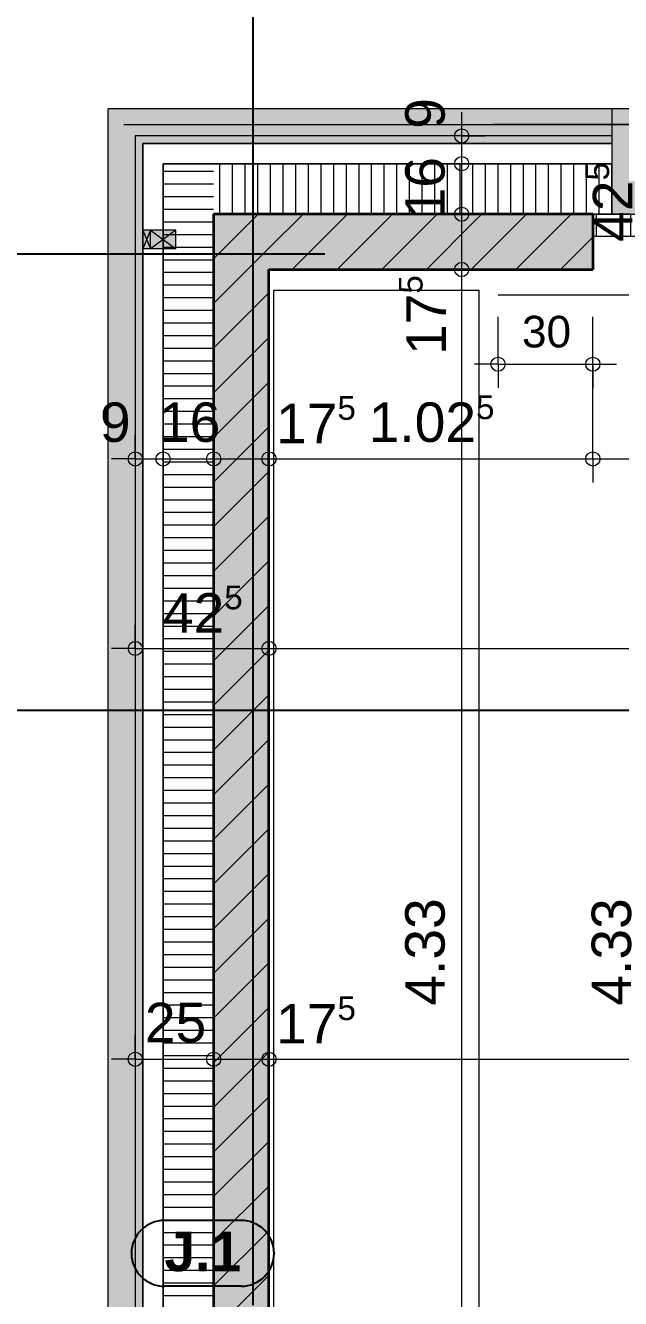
# Model space of a CAD drawing. Header units: metres. Extents: x 0.003 to 0.843, y 0.003 to 0.597.
# Drawn here: x 0.3104 to 0.3481, y 0.4143 to 0.495 of the extents above; entities that cross this region are included whole.
import ezdxf

# ---------------------------------------------------------------- set-up
doc = ezdxf.new("R2010")
doc.units = ezdxf.units.M
for name, pattern in [('AUSGEZOGEN', [0]), ('LINIE_17', [0.0005, 0, -0.0005]), ('LINIE_23', [0.0079, 0.004, -0.0013, 0, -0.0013, 0, -0.0013]), ('PUNKT', [6.35, 0, -6.35]), ('RAND', [44.45, 12.7, -6.35, 12.7, -6.35, 0, -6.35]), ('STRICHPUNKT', [25.4, 12.7, -6.35, 0, -6.35]), ('VERDECKT', [9.525, 6.35, -3.175])]:
    doc.linetypes.add(name, pattern=pattern)
for name, color, linetype, lineweight in [('Allgemein', 7, 'AUSGEZOGEN', 18), ('Bauachsen grob', 7, 'RAND', 13), ('Daemmung', 7, 'AUSGEZOGEN', 18), ('Fenster', 7, 'AUSGEZOGEN', 18), ('Fuellflaeche tragende Wände MW', 7, 'AUSGEZOGEN', 13), ('Holz Fassadenverkleidung', 7, 'AUSGEZOGEN', 18), ('Holz Unterkonstruktion', 7, 'AUSGEZOGEN', 25), ('Konstruktion oben', 7, 'VERDECKT', 13), ('Schnittbegrenzung', 7, 'AUSGEZOGEN', 13), ('Spengler', 7, 'AUSGEZOGEN', 18), ('Text Werkplan Ausfuehrung', 7, 'AUSGEZOGEN', 25), ('Unterkonstruktion', 7, 'AUSGEZOGEN', 18), ('Vorhangbrett', 7, 'AUSGEZOGEN', 13), ('Wand Mauerwerk tragend', 7, 'AUSGEZOGEN', 35), ('Werkplan- Ausfuehrungsmasse', 7, 'AUSGEZOGEN', 13)]:
    doc.layers.add(name, color=color, linetype=linetype, lineweight=lineweight)
doc.layers.add('Moebel', color=7, linetype='AUSGEZOGEN', lineweight=13, true_color=0xababab)
doc.styles.add('ARIAL', font='ARIAL.TTF')

msp = doc.modelspace()

# ---------------------------------------------------------------- hatches: boundary and pattern name
at = {"layer": 'Allgemein', "linetype": 'AUSGEZOGEN', "lineweight": 13}
msp.add_hatch(color=32, dxfattribs=at).paths.add_polyline_path([(0.34756, 0.486197), (0.34756, 0.482997), (0.34836, 0.482997), (0.34836, 0.486197), (0.34836, 0.486997), (0.34836, 0.487477), (0.34836, 0.487957), (0.34836, 0.488677), (0.34756, 0.488677), (0.34756, 0.487957), (0.34756, 0.487477), (0.34756, 0.486997)])
h = msp.add_hatch(color=32, dxfattribs=at)
h.paths.add_polyline_path([(0.31788, 0.386497), (0.31788, 0.487957), (0.3174, 0.487957), (0.3174, 0.386497)])
h.paths.add_polyline_path([(0.31788, 0.263897), (0.31788, 0.285297), (0.3174, 0.285297), (0.3174, 0.263897)])
h.paths.add_polyline_path([(0.31788, 0.310897), (0.31788, 0.360897), (0.3174, 0.360897), (0.3174, 0.310897)])
h.paths.add_polyline_path([(0.31788, 0.198117), (0.31788, 0.238297), (0.3174, 0.238297), (0.3174, 0.198117)])
h = msp.add_hatch(color=32, dxfattribs=at)
h.paths.add_polyline_path([(0.37316, 0.487477), (0.43356, 0.487477), (0.43356, 0.487957), (0.37316, 0.487957)])
h.paths.add_polyline_path([(0.31788, 0.487477), (0.34756, 0.487477), (0.34756, 0.487957), (0.31788, 0.487957)])
h.paths.add_polyline_path([(0.45916, 0.487477), (0.48086, 0.487477), (0.48086, 0.487957), (0.45916, 0.487957)])
at = {"layer": 'Fuellflaeche tragende Wände MW', "linetype": 'AUSGEZOGEN', "lineweight": 13, "true_color": 0xffe0e0}
for points in [[(0.32236, 0.482997), (0.32236, 0.479497), (0.34636, 0.479497), (0.34636, 0.482997)], [(0.32236, 0.479497), (0.32236, 0.387697), (0.32586, 0.387697), (0.32586, 0.479497)]]:
    msp.add_hatch(color=254, dxfattribs=at).paths.add_polyline_path(points)
at = {"layer": 'Holz Unterkonstruktion', "linetype": 'AUSGEZOGEN', "lineweight": 13}
for points in [[(0.31836, 0.481997), (0.31836, 0.480797), (0.31788, 0.480797), (0.31788, 0.481997)], [(0.31996, 0.481997), (0.31996, 0.480797), (0.31836, 0.480797), (0.31836, 0.481997)]]:
    msp.add_hatch(color=32, dxfattribs=at).paths.add_polyline_path(points, flags=16)
at = {"layer": 'Spengler', "linetype": 'AUSGEZOGEN', "lineweight": 13, "true_color": 0xfafafa}
for points in [[(0.31568, 0.489677), (0.31568, 0.386497), (0.3174, 0.386497), (0.3174, 0.489677)], [(0.3174, 0.489677), (0.3174, 0.487957), (0.34756, 0.487957), (0.34756, 0.489677)], [(0.37316, 0.489677), (0.34756, 0.489677), (0.34756, 0.488677), (0.34836, 0.488677), (0.34836, 0.482997), (0.37236, 0.482997), (0.37236, 0.488677), (0.37316, 0.488677)]]:
    msp.add_hatch(color=7, dxfattribs=at).paths.add_polyline_path(points)

# ---------------------------------------------------------------- linework, layer by layer
at = {"layer": 'Allgemein', "color": 7, "linetype": 'AUSGEZOGEN', "lineweight": 13}
for p, q in [((0.34836, 0.488677), (0.34756, 0.488677)), ((0.34756, 0.488677), (0.34756, 0.487957)), ((0.31788, 0.487957), (0.3174, 0.487957)), ((0.3174, 0.487957), (0.3174, 0.386497)), ((0.34756, 0.487957), (0.31788, 0.487957)), ((0.31788, 0.487477), (0.31836, 0.487477)), ((0.31788, 0.386497), (0.31788, 0.487477)), ((0.31836, 0.487477), (0.34756, 0.487477)), ((0.34756, 0.487477), (0.34756, 0.486997)), ((0.34756, 0.486997), (0.34756, 0.486197)), ((0.34756, 0.486197), (0.34756, 0.482997)), ((0.34756, 0.482997), (0.34836, 0.482997))]:
    msp.add_line(p, q, dxfattribs=at)
at = {"layer": 'Bauachsen grob', "color": 32, "linetype": 'LINIE_23', "lineweight": 25, "true_color": 0xc36e14}
for p, q in [((0.32486, 0.013897), (0.32486, 0.581)), ((0.2294, 0.480497), (0.73132, 0.480497))]:
    msp.add_line(p, q, dxfattribs=at)
at = {"layer": 'Daemmung', "color": 7, "linetype": 'AUSGEZOGEN', "lineweight": 18}
for p, q in [((0.32236, 0.486197), (0.31916, 0.486197)), ((0.31916, 0.486197), (0.31916, 0.386497)), ((0.34756, 0.486197), (0.32236, 0.486197)), ((0.34756, 0.486197), (0.34756, 0.482997)), ((0.32236, 0.482997), (0.32586, 0.482997)), ((0.32236, 0.387697), (0.32236, 0.482997)), ((0.32586, 0.482997), (0.34636, 0.482997)), ((0.34636, 0.482997), (0.34756, 0.482997))]:
    msp.add_line(p, q, dxfattribs=at)
at = {"layer": 'Daemmung', "color": 7, "linetype": 'AUSGEZOGEN', "lineweight": 13}
for p, q in [((0.32236, 0.485697), (0.31916, 0.485697)), ((0.32236, 0.485697), (0.31916, 0.485697)), ((0.32236, 0.484897), (0.31916, 0.484897)), ((0.32236, 0.484097), (0.31916, 0.484097)), ((0.32236, 0.483297), (0.31916, 0.483297)), ((0.32236, 0.482497), (0.31916, 0.482497)), ((0.32236, 0.482497), (0.31916, 0.482497)), ((0.32236, 0.481697), (0.31916, 0.481697)), ((0.32236, 0.480897), (0.31916, 0.480897)), ((0.32236, 0.480097), (0.31916, 0.480097)), ((0.32236, 0.479297), (0.31916, 0.479297)), ((0.32236, 0.479297), (0.31916, 0.479297)), ((0.32236, 0.478497), (0.31916, 0.478497)), ((0.32236, 0.477697), (0.31916, 0.477697)), ((0.32236, 0.476897), (0.31916, 0.476897)), ((0.32236, 0.476097), (0.31916, 0.476097)), ((0.32236, 0.476097), (0.31916, 0.476097)), ((0.32236, 0.475297), (0.31916, 0.475297)), ((0.32236, 0.474497), (0.31916, 0.474497)), ((0.32236, 0.473697), (0.31916, 0.473697)), ((0.32236, 0.472897), (0.31916, 0.472897)), ((0.32236, 0.472897), (0.31916, 0.472897)), ((0.32236, 0.472097), (0.31916, 0.472097)), ((0.32236, 0.471297), (0.31916, 0.471297)), ((0.32236, 0.470497), (0.31916, 0.470497)), ((0.32236, 0.469697), (0.31916, 0.469697)), ((0.32236, 0.469697), (0.31916, 0.469697)), ((0.32236, 0.468897), (0.31916, 0.468897)), ((0.32236, 0.468097), (0.31916, 0.468097)), ((0.32236, 0.467297), (0.31916, 0.467297)), ((0.32236, 0.466497), (0.31916, 0.466497)), ((0.32236, 0.466497), (0.31916, 0.466497)), ((0.32236, 0.465697), (0.31916, 0.465697)), ((0.32236, 0.464897), (0.31916, 0.464897)), ((0.32236, 0.464097), (0.31916, 0.464097)), ((0.32236, 0.463297), (0.31916, 0.463297)), ((0.32236, 0.463297), (0.31916, 0.463297)), ((0.32236, 0.462497), (0.31916, 0.462497)), ((0.32236, 0.461697), (0.31916, 0.461697)), ((0.32236, 0.460897), (0.31916, 0.460897)), ((0.32236, 0.460097), (0.31916, 0.460097)), ((0.32236, 0.460097), (0.31916, 0.460097)), ((0.32236, 0.459297), (0.31916, 0.459297)), ((0.32236, 0.458497), (0.31916, 0.458497)), ((0.32236, 0.457697), (0.31916, 0.457697)), ((0.32236, 0.456897), (0.31916, 0.456897)), ((0.32236, 0.456897), (0.31916, 0.456897)), ((0.32236, 0.456097), (0.31916, 0.456097)), ((0.32236, 0.455297), (0.31916, 0.455297)), ((0.32236, 0.454497), (0.31916, 0.454497)), ((0.32236, 0.453697), (0.31916, 0.453697)), ((0.32236, 0.453697), (0.31916, 0.453697)), ((0.32236, 0.452897), (0.31916, 0.452897)), ((0.32236, 0.452097), (0.31916, 0.452097)), ((0.32236, 0.451297), (0.31916, 0.451297)), ((0.32236, 0.450497), (0.31916, 0.450497)), ((0.32236, 0.450497), (0.31916, 0.450497)), ((0.32236, 0.449697), (0.31916, 0.449697)), ((0.32236, 0.448897), (0.31916, 0.448897)), ((0.32236, 0.448097), (0.31916, 0.448097)), ((0.32236, 0.447297), (0.31916, 0.447297)), ((0.32236, 0.447297), (0.31916, 0.447297)), ((0.32236, 0.446497), (0.31916, 0.446497)), ((0.32236, 0.445697), (0.31916, 0.445697)), ((0.32236, 0.444897), (0.31916, 0.444897)), ((0.32236, 0.444097), (0.31916, 0.444097)), ((0.32236, 0.444097), (0.31916, 0.444097)), ((0.32236, 0.443297), (0.31916, 0.443297)), ((0.32236, 0.442497), (0.31916, 0.442497)), ((0.32236, 0.441697), (0.31916, 0.441697)), ((0.32236, 0.440897), (0.31916, 0.440897)), ((0.32236, 0.440897), (0.31916, 0.440897)), ((0.32236, 0.440097), (0.31916, 0.440097)), ((0.32236, 0.439297), (0.31916, 0.439297)), ((0.32236, 0.438497), (0.31916, 0.438497)), ((0.32236, 0.437697), (0.31916, 0.437697)), ((0.32236, 0.437697), (0.31916, 0.437697)), ((0.32236, 0.436897), (0.31916, 0.436897)), ((0.32236, 0.436097), (0.31916, 0.436097)), ((0.32236, 0.435297), (0.31916, 0.435297)), ((0.32236, 0.434497), (0.31916, 0.434497)), ((0.32236, 0.434497), (0.31916, 0.434497)), ((0.32236, 0.433697), (0.31916, 0.433697)), ((0.32236, 0.432897), (0.31916, 0.432897)), ((0.32236, 0.432097), (0.31916, 0.432097)), ((0.32236, 0.431297), (0.31916, 0.431297)), ((0.32236, 0.431297), (0.31916, 0.431297)), ((0.32236, 0.430497), (0.31916, 0.430497)), ((0.32236, 0.429697), (0.31916, 0.429697)), ((0.32236, 0.428897), (0.31916, 0.428897)), ((0.32236, 0.428097), (0.31916, 0.428097)), ((0.32236, 0.428097), (0.31916, 0.428097)), ((0.32236, 0.427297), (0.31916, 0.427297)), ((0.32236, 0.426497), (0.31916, 0.426497)), ((0.32236, 0.425697), (0.31916, 0.425697)), ((0.32236, 0.424897), (0.31916, 0.424897)), ((0.32236, 0.424897), (0.31916, 0.424897)), ((0.32236, 0.424097), (0.31916, 0.424097)), ((0.32236, 0.423297), (0.31916, 0.423297)), ((0.32236, 0.422497), (0.31916, 0.422497)), ((0.32236, 0.421697), (0.31916, 0.421697)), ((0.32236, 0.421697), (0.31916, 0.421697)), ((0.32236, 0.420897), (0.31916, 0.420897)), ((0.32236, 0.420097), (0.31916, 0.420097)), ((0.32236, 0.419297), (0.31916, 0.419297)), ((0.32236, 0.418497), (0.31916, 0.418497)), ((0.32236, 0.418497), (0.31916, 0.418497)), ((0.32236, 0.417697), (0.31916, 0.417697)), ((0.32236, 0.416897), (0.31916, 0.416897)), ((0.32236, 0.416097), (0.31916, 0.416097)), ((0.32236, 0.415297), (0.31916, 0.415297)), ((0.32236, 0.415297), (0.31916, 0.415297)), ((0.32236, 0.414497), (0.31916, 0.414497))]:
    msp.add_line(p, q, dxfattribs=at)
for points in [[(0.32276, 0.482997), (0.32276, 0.482997), (0.32276, 0.482997), (0.32276, 0.482997), (0.32276, 0.482997), (0.32276, 0.486197), (0.32276, 0.486197)], [(0.32356, 0.482997), (0.32356, 0.482997), (0.32356, 0.482997), (0.32356, 0.482997), (0.32356, 0.482997), (0.32356, 0.486197), (0.32356, 0.486197)], [(0.32436, 0.482997), (0.32436, 0.482997), (0.32436, 0.482997), (0.32436, 0.482997), (0.32436, 0.482997), (0.32436, 0.486197), (0.32436, 0.486197)], [(0.32516, 0.482997), (0.32516, 0.482997), (0.32516, 0.482997), (0.32516, 0.482997), (0.32516, 0.482997), (0.32516, 0.486197), (0.32516, 0.486197)], [(0.32516, 0.482997), (0.32516, 0.482997), (0.32516, 0.482997), (0.32516, 0.482997), (0.32516, 0.482997), (0.32516, 0.486197), (0.32516, 0.486197)], [(0.32596, 0.482997), (0.32596, 0.482997), (0.32596, 0.482997), (0.32596, 0.482997), (0.32596, 0.482997), (0.32596, 0.486197), (0.32596, 0.486197)], [(0.32676, 0.482997), (0.32676, 0.482997), (0.32676, 0.482997), (0.32676, 0.482997), (0.32676, 0.482997), (0.32676, 0.486197), (0.32676, 0.486197)], [(0.32756, 0.482997), (0.32756, 0.482997), (0.32756, 0.482997), (0.32756, 0.482997), (0.32756, 0.482997), (0.32756, 0.486197), (0.32756, 0.486197)], [(0.32836, 0.482997), (0.32836, 0.482997), (0.32836, 0.482997), (0.32836, 0.482997), (0.32836, 0.482997), (0.32836, 0.486197), (0.32836, 0.486197)], [(0.32836, 0.482997), (0.32836, 0.482997), (0.32836, 0.482997), (0.32836, 0.482997), (0.32836, 0.482997), (0.32836, 0.486197), (0.32836, 0.486197)], [(0.32916, 0.482997), (0.32916, 0.482997), (0.32916, 0.482997), (0.32916, 0.482997), (0.32916, 0.482997), (0.32916, 0.486197), (0.32916, 0.486197)], [(0.32996, 0.482997), (0.32996, 0.482997), (0.32996, 0.482997), (0.32996, 0.482997), (0.32996, 0.482997), (0.32996, 0.486197), (0.32996, 0.486197)], [(0.33076, 0.482997), (0.33076, 0.482997), (0.33076, 0.482997), (0.33076, 0.482997), (0.33076, 0.482997), (0.33076, 0.486197), (0.33076, 0.486197)], [(0.33156, 0.482997), (0.33156, 0.482997), (0.33156, 0.482997), (0.33156, 0.482997), (0.33156, 0.482997), (0.33156, 0.486197), (0.33156, 0.486197)], [(0.33156, 0.482997), (0.33156, 0.482997), (0.33156, 0.482997), (0.33156, 0.482997), (0.33156, 0.482997), (0.33156, 0.486197), (0.33156, 0.486197)], [(0.33236, 0.482997), (0.33236, 0.482997), (0.33236, 0.482997), (0.33236, 0.482997), (0.33236, 0.482997), (0.33236, 0.486197), (0.33236, 0.486197)], [(0.33316, 0.482997), (0.33316, 0.482997), (0.33316, 0.482997), (0.33316, 0.482997), (0.33316, 0.482997), (0.33316, 0.486197), (0.33316, 0.486197)], [(0.33396, 0.482997), (0.33396, 0.482997), (0.33396, 0.482997), (0.33396, 0.482997), (0.33396, 0.482997), (0.33396, 0.486197), (0.33396, 0.486197)], [(0.33476, 0.482997), (0.33476, 0.482997), (0.33476, 0.482997), (0.33476, 0.482997), (0.33476, 0.482997), (0.33476, 0.486197), (0.33476, 0.486197)], [(0.33476, 0.482997), (0.33476, 0.482997), (0.33476, 0.482997), (0.33476, 0.482997), (0.33476, 0.482997), (0.33476, 0.486197), (0.33476, 0.486197)], [(0.33556, 0.482997), (0.33556, 0.482997), (0.33556, 0.482997), (0.33556, 0.482997), (0.33556, 0.482997), (0.33556, 0.486197), (0.33556, 0.486197)], [(0.33636, 0.482997), (0.33636, 0.482997), (0.33636, 0.482997), (0.33636, 0.482997), (0.33636, 0.482997), (0.33636, 0.486197), (0.33636, 0.486197)], [(0.33716, 0.482997), (0.33716, 0.482997), (0.33716, 0.482997), (0.33716, 0.482997), (0.33716, 0.482997), (0.33716, 0.486197), (0.33716, 0.486197)], [(0.33796, 0.482997), (0.33796, 0.482997), (0.33796, 0.482997), (0.33796, 0.482997), (0.33796, 0.482997), (0.33796, 0.486197), (0.33796, 0.486197)], [(0.33796, 0.482997), (0.33796, 0.482997), (0.33796, 0.482997), (0.33796, 0.482997), (0.33796, 0.482997), (0.33796, 0.486197), (0.33796, 0.486197)], [(0.33876, 0.482997), (0.33876, 0.482997), (0.33876, 0.482997), (0.33876, 0.482997), (0.33876, 0.482997), (0.33876, 0.486197), (0.33876, 0.486197)], [(0.33956, 0.482997), (0.33956, 0.482997), (0.33956, 0.482997), (0.33956, 0.482997), (0.33956, 0.482997), (0.33956, 0.486197), (0.33956, 0.486197)], [(0.34036, 0.482997), (0.34036, 0.482997), (0.34036, 0.482997), (0.34036, 0.482997), (0.34036, 0.482997), (0.34036, 0.486197), (0.34036, 0.486197)], [(0.34116, 0.482997), (0.34116, 0.482997), (0.34116, 0.482997), (0.34116, 0.482997), (0.34116, 0.482997), (0.34116, 0.486197), (0.34116, 0.486197)], [(0.34116, 0.482997), (0.34116, 0.482997), (0.34116, 0.482997), (0.34116, 0.482997), (0.34116, 0.482997), (0.34116, 0.486197), (0.34116, 0.486197)], [(0.34196, 0.482997), (0.34196, 0.482997), (0.34196, 0.482997), (0.34196, 0.482997), (0.34196, 0.482997), (0.34196, 0.486197), (0.34196, 0.486197)], [(0.34276, 0.482997), (0.34276, 0.482997), (0.34276, 0.482997), (0.34276, 0.482997), (0.34276, 0.482997), (0.34276, 0.486197), (0.34276, 0.486197)], [(0.34356, 0.482997), (0.34356, 0.482997), (0.34356, 0.482997), (0.34356, 0.482997), (0.34356, 0.482997), (0.34356, 0.486197), (0.34356, 0.486197)], [(0.34436, 0.482997), (0.34436, 0.482997), (0.34436, 0.482997), (0.34436, 0.482997), (0.34436, 0.482997), (0.34436, 0.486197), (0.34436, 0.486197)], [(0.34436, 0.482997), (0.34436, 0.482997), (0.34436, 0.482997), (0.34436, 0.482997), (0.34436, 0.482997), (0.34436, 0.486197), (0.34436, 0.486197)], [(0.34516, 0.482997), (0.34516, 0.482997), (0.34516, 0.482997), (0.34516, 0.482997), (0.34516, 0.482997), (0.34516, 0.486197), (0.34516, 0.486197)], [(0.34596, 0.482997), (0.34596, 0.482997), (0.34596, 0.482997), (0.34596, 0.482997), (0.34596, 0.482997), (0.34596, 0.486197), (0.34596, 0.486197)], [(0.34676, 0.482997), (0.34676, 0.482997), (0.34676, 0.482997), (0.34676, 0.482997), (0.34676, 0.482997), (0.34676, 0.486197), (0.34676, 0.486197)], [(0.34756, 0.482997), (0.34756, 0.482997), (0.34756, 0.482997), (0.34756, 0.482997), (0.34756, 0.486197)], [(0.34756, 0.482997), (0.34756, 0.482997), (0.34756, 0.482997), (0.34756, 0.482997), (0.34756, 0.486197)]]:
    msp.add_lwpolyline(points, dxfattribs=at)
at = {"layer": 'Fenster', "color": 7, "linetype": 'AUSGEZOGEN', "lineweight": 13}
for points in [[(0.37316, 0.482997), (0.37316, 0.489677), (0.34756, 0.489677), (0.34756, 0.482997), (0.37316, 0.482997)], [(0.34876, 0.482997), (0.34656, 0.482997), (0.34656, 0.481597), (0.34876, 0.481597), (0.34876, 0.482997)]]:
    msp.add_lwpolyline(points, dxfattribs=at)
at = {"layer": 'Holz Fassadenverkleidung', "color": 7, "linetype": 'LINIE_17', "lineweight": 13}
for p in [(0.64004, 0.488677), (0.31668, 0.109417)]:
    msp.add_line(p, (0.31668, 0.488677), dxfattribs=at)
at = {"layer": 'Holz Unterkonstruktion', "color": 7, "linetype": 'AUSGEZOGEN', "lineweight": 13}
for p, q in [((0.31788, 0.480797), (0.31788, 0.481997)), ((0.31836, 0.481997), (0.31788, 0.481997)), ((0.31788, 0.481997), (0.31836, 0.480797)), ((0.31836, 0.481997), (0.31788, 0.480797)), ((0.31836, 0.480797), (0.31836, 0.481997)), ((0.31996, 0.481997), (0.31836, 0.481997)), ((0.31836, 0.481997), (0.31996, 0.480797)), ((0.31996, 0.481997), (0.31836, 0.480797)), ((0.31836, 0.480797), (0.31836, 0.481997)), ((0.31996, 0.480797), (0.31996, 0.481997)), ((0.31836, 0.480797), (0.31788, 0.480797)), ((0.31996, 0.480797), (0.31836, 0.480797))]:
    msp.add_line(p, q, dxfattribs=at)
at = {"layer": 'Konstruktion oben', "color": 7, "linetype": 'PUNKT', "lineweight": 18}
for p, q in [((0.31668, 0.488677), (0.64004, 0.488677)), ((0.31668, 0.109417), (0.31668, 0.488677))]:
    msp.add_line(p, q, dxfattribs=at)
at = {"layer": 'Moebel', "color": 253, "linetype": 'AUSGEZOGEN', "lineweight": 13, "true_color": 0xababab}
for p, q in [((0.32616, 0.478197), (0.33916, 0.478197)), ((0.32616, 0.394197), (0.32616, 0.478197)), ((0.33916, 0.394197), (0.33916, 0.478197))]:
    msp.add_line(p, q, dxfattribs=at)
at = {"layer": 'Schnittbegrenzung', "color": 14, "linetype": 'STRICHPUNKT', "lineweight": 25, "true_color": 0xb20000}
msp.add_line((0.2258, 0.451597), (0.73436, 0.451597), dxfattribs=at)
at = {"layer": 'Spengler', "color": 7, "linetype": 'AUSGEZOGEN', "lineweight": 13}
for p in [(0.34756, 0.489677), (0.31568, 0.386697)]:
    msp.add_line(p, (0.31568, 0.489677), dxfattribs=at)
at = {"layer": 'Text Werkplan Ausfuehrung', "color": 92, "linetype": 'AUSGEZOGEN', "lineweight": 25, "true_color": 0x00b300}
for p, q in [((0.324098, 0.419272), (0.319242, 0.419272)), ((0.324098, 0.415105), (0.319242, 0.415105))]:
    msp.add_line(p, q, dxfattribs=at)
for centre, start, end in [((0.319242, 0.417188), 90, 270), ((0.324098, 0.417188), 270, 90)]:
    msp.add_arc(centre, 0.002083, start, end, dxfattribs=at)
at = {"layer": 'Unterkonstruktion', "color": 7, "linetype": 'AUSGEZOGEN', "lineweight": 13}
for p, q in [((0.31836, 0.487477), (0.31788, 0.487477)), ((0.31788, 0.487477), (0.31788, 0.386497)), ((0.34756, 0.487477), (0.31836, 0.487477)), ((0.34756, 0.487477), (0.34756, 0.486997)), ((0.34756, 0.486997), (0.34756, 0.486197)), ((0.31916, 0.486197), (0.32236, 0.486197)), ((0.31916, 0.386497), (0.31916, 0.486197)), ((0.32236, 0.486197), (0.34756, 0.486197))]:
    msp.add_line(p, q, dxfattribs=at)
at = {"layer": 'Vorhangbrett', "color": 191, "linetype": 'PUNKT', "lineweight": 13, "true_color": 0xbe96ea}
msp.add_line((0.34036, 0.477897), (0.38036, 0.477897), dxfattribs=at)
at = {"layer": 'Vorhangbrett', "color": 191, "linetype": 'AUSGEZOGEN', "lineweight": 13, "true_color": 0xbe96ea}
for p, q in [((0.34036, 0.473497), (0.34036, 0.476497)), ((0.34636, 0.473497), (0.34636, 0.476497)), ((0.34036, 0.473497), (0.34036, 0.474997)), ((0.34636, 0.473497), (0.34636, 0.474997)), ((0.34036, 0.473497), (0.33886, 0.473497)), ((0.34036, 0.473497), (0.34036, 0.471997)), ((0.34036, 0.473497), (0.34636, 0.473497)), ((0.34636, 0.473497), (0.34636, 0.471997)), ((0.34636, 0.473497), (0.34786, 0.473497))]:
    msp.add_line(p, q, dxfattribs=at)
for centre in [(0.34036, 0.473497), (0.34636, 0.473497)]:
    msp.add_circle(centre, 0.00045, dxfattribs=at)
at = {"layer": 'Wand Mauerwerk tragend', "color": 7, "linetype": 'AUSGEZOGEN', "lineweight": 35}
for p, q in [((0.32586, 0.482997), (0.32236, 0.482997)), ((0.32236, 0.482997), (0.32236, 0.387697)), ((0.34636, 0.482997), (0.32586, 0.482997)), ((0.34636, 0.482997), (0.34636, 0.481597)), ((0.34636, 0.481597), (0.34636, 0.479497)), ((0.32586, 0.479497), (0.34636, 0.479497)), ((0.32586, 0.392897), (0.32586, 0.479497))]:
    msp.add_line(p, q, dxfattribs=at)
at = {"layer": 'Wand Mauerwerk tragend', "color": 7, "linetype": 'AUSGEZOGEN', "lineweight": 13}
for p, q in [((0.32236, 0.480175), (0.325183, 0.482997)), ((0.34431, 0.479497), (0.34636, 0.481547)), ((0.32236, 0.477346), (0.32586, 0.480846)), ((0.32236, 0.474518), (0.32586, 0.478018)), ((0.32236, 0.47169), (0.32586, 0.47519)), ((0.32236, 0.468861), (0.32586, 0.472361)), ((0.32236, 0.466033), (0.32586, 0.469533)), ((0.32236, 0.463204), (0.32586, 0.466704)), ((0.32236, 0.460376), (0.32586, 0.463876)), ((0.32236, 0.457547), (0.32586, 0.461047)), ((0.32236, 0.454719), (0.32586, 0.458219)), ((0.32236, 0.451891), (0.32586, 0.455391)), ((0.32236, 0.449062), (0.32586, 0.452562)), ((0.32236, 0.446234), (0.32586, 0.449734)), ((0.32236, 0.443405), (0.32586, 0.446905)), ((0.32236, 0.440577), (0.32586, 0.444077)), ((0.32236, 0.437748), (0.32586, 0.441248)), ((0.32236, 0.43492), (0.32586, 0.43842)), ((0.32236, 0.432092), (0.32586, 0.435592)), ((0.32236, 0.429263), (0.32586, 0.432763)), ((0.32236, 0.426435), (0.32586, 0.429935)), ((0.32236, 0.423606), (0.32586, 0.427106)), ((0.32236, 0.420778), (0.32586, 0.424278)), ((0.32236, 0.417949), (0.32586, 0.421449)), ((0.32236, 0.415121), (0.32586, 0.418621)), ((0.32236, 0.412293), (0.32586, 0.415793))]:
    msp.add_line(p, q, dxfattribs=at)
at = {"layer": 'Wand Mauerwerk tragend', "color": 180, "linetype": 'PUNKT', "lineweight": 18}
for p, q in [((0.34756, 0.482997), (0.34636, 0.482997)), ((0.34636, 0.482997), (0.34636, 0.481597)), ((0.34836, 0.482997), (0.34756, 0.482997)), ((0.34636, 0.481597), (0.37436, 0.481597))]:
    msp.add_line(p, q, dxfattribs=at)
at = {"layer": 'Wand Mauerwerk tragend', "color": 7, "linetype": 'AUSGEZOGEN', "lineweight": 13}
for points in [[(0.32586, 0.480846), (0.327956, 0.482943), (0.327956, 0.482943), (0.328011, 0.482997)], [(0.327339, 0.479497), (0.330713, 0.482871), (0.330713, 0.482871), (0.330839, 0.482997)], [(0.330168, 0.479497), (0.33347, 0.482799), (0.33347, 0.482799), (0.333668, 0.482997)], [(0.332996, 0.479497), (0.336227, 0.482728), (0.336227, 0.482728), (0.336496, 0.482997)], [(0.335825, 0.479497), (0.338983, 0.482656), (0.338983, 0.482656), (0.339325, 0.482997)], [(0.338653, 0.479497), (0.34174, 0.482584), (0.34174, 0.482584), (0.342153, 0.482997)], [(0.341482, 0.479497), (0.344497, 0.482512), (0.344497, 0.482512), (0.344982, 0.482997)]]:
    msp.add_lwpolyline(points, dxfattribs=at)
at = {"layer": 'Werkplan- Ausfuehrungsmasse', "color": 7, "linetype": 'AUSGEZOGEN', "lineweight": 13}
for p, q in [((0.33806, 0.487957), (0.33806, 0.489457)), ((0.33806, 0.487957), (0.33656, 0.487957)), ((0.33806, 0.487957), (0.33956, 0.487957)), ((0.33806, 0.487957), (0.33806, 0.487957)), ((0.33806, 0.486197), (0.33806, 0.487957)), ((0.33806, 0.486197), (0.33656, 0.486197)), ((0.33806, 0.486197), (0.33956, 0.486197)), ((0.33806, 0.486197), (0.33806, 0.486197)), ((0.33806, 0.482997), (0.33806, 0.486197)), ((0.33806, 0.482997), (0.33656, 0.482997)), ((0.33806, 0.482997), (0.33956, 0.482997)), ((0.33806, 0.482997), (0.33806, 0.482997)), ((0.33806, 0.479497), (0.33806, 0.482997)), ((0.33806, 0.479497), (0.33656, 0.479497)), ((0.33806, 0.479497), (0.33956, 0.479497)), ((0.33806, 0.479497), (0.33806, 0.479497)), ((0.33806, 0.392897), (0.33806, 0.479497)), ((0.3174, 0.467497), (0.3174, 0.468997)), ((0.31916, 0.467497), (0.31916, 0.468997)), ((0.32236, 0.467497), (0.32236, 0.468997)), ((0.32586, 0.467497), (0.32586, 0.468997)), ((0.34636, 0.467497), (0.34636, 0.468997)), ((0.3174, 0.467497), (0.3159, 0.467497)), ((0.3174, 0.467497), (0.3174, 0.465997)), ((0.3174, 0.467497), (0.3174, 0.467497)), ((0.3174, 0.467497), (0.31916, 0.467497)), ((0.31916, 0.467497), (0.31916, 0.465997)), ((0.31916, 0.467497), (0.31916, 0.467497)), ((0.32236, 0.467497), (0.32236, 0.465997)), ((0.32236, 0.467497), (0.32236, 0.467497)), ((0.32236, 0.467497), (0.32586, 0.467497)), ((0.32586, 0.467497), (0.32586, 0.465997)), ((0.32586, 0.467497), (0.32586, 0.467497)), ((0.34636, 0.467497), (0.34636, 0.465997)), ((0.3174, 0.455497), (0.3174, 0.456997)), ((0.32586, 0.455497), (0.32586, 0.456997)), ((0.3174, 0.455497), (0.3159, 0.455497)), ((0.3174, 0.455497), (0.3174, 0.453997)), ((0.3174, 0.455497), (0.3174, 0.455497)), ((0.32586, 0.455497), (0.32586, 0.453997)), ((0.32586, 0.455497), (0.32586, 0.455497)), ((0.32586, 0.455497), (0.39536, 0.455497)), ((0.3174, 0.429479), (0.3174, 0.430979)), ((0.32236, 0.429479), (0.32236, 0.430979)), ((0.32586, 0.429479), (0.32586, 0.430979)), ((0.3174, 0.429479), (0.3159, 0.429479)), ((0.3174, 0.429479), (0.3174, 0.427979)), ((0.3174, 0.429479), (0.3174, 0.429479)), ((0.3174, 0.429479), (0.32236, 0.429479)), ((0.32236, 0.429479), (0.32236, 0.427979)), ((0.32236, 0.429479), (0.32236, 0.429479)), ((0.32236, 0.429479), (0.32586, 0.429479)), ((0.32586, 0.429479), (0.32586, 0.427979)), ((0.32586, 0.429479), (0.32586, 0.429479))]:
    msp.add_line(p, q, dxfattribs=at)
for points in [[(0.34636, 0.467497), (0.34636, 0.4676), (0.34636, 0.4676), (0.34636, 0.468122), (0.34636, 0.468122), (0.34636, 0.468122), (0.34636, 0.468122), (0.34636, 0.468122), (0.34636, 0.468122), (0.34636, 0.468122), (0.34636, 0.468122), (0.34636, 0.468122), (0.34636, 0.468122), (0.34636, 0.468122), (0.34636, 0.468122), (0.34636, 0.468122), (0.34636, 0.468122), (0.34636, 0.468122), (0.34636, 0.468122), (0.34636, 0.468122), (0.34636, 0.468122), (0.34636, 0.468122), (0.34636, 0.468122), (0.34636, 0.468122), (0.34636, 0.468122), (0.34636, 0.468122), (0.34636, 0.468122), (0.34636, 0.468122), (0.34636, 0.468122), (0.34636, 0.468138), (0.34636, 0.468138), (0.34636, 0.468138), (0.34636, 0.468138), (0.34636, 0.46815), (0.34636, 0.46815), (0.34636, 0.468153), (0.34636, 0.468153), (0.34636, 0.475497)], [(0.31916, 0.467497), (0.321888, 0.467497), (0.321888, 0.467497), (0.32236, 0.467497)], [(0.32586, 0.467497), (0.338262, 0.467497), (0.338262, 0.467497), (0.34636, 0.467497)], [(0.34636, 0.467497), (0.350448, 0.467497), (0.350448, 0.467497), (0.366823, 0.467497), (0.366823, 0.467497), (0.37436, 0.467497)], [(0.3174, 0.455497), (0.317752, 0.455497), (0.317752, 0.455497), (0.32586, 0.455497)], [(0.32586, 0.429479), (0.334691, 0.429479), (0.334691, 0.429479), (0.359756, 0.429479), (0.359756, 0.429479), (0.38696, 0.429479)]]:
    msp.add_lwpolyline(points, dxfattribs=at)
for centre in [(0.33806, 0.487957), (0.33806, 0.486197), (0.33806, 0.482997), (0.33806, 0.479497), (0.3174, 0.467497), (0.31916, 0.467497), (0.32236, 0.467497), (0.32586, 0.467497), (0.34636, 0.467497), (0.3174, 0.455497), (0.32586, 0.455497), (0.3174, 0.429479), (0.32236, 0.429479), (0.32586, 0.429479)]:
    msp.add_circle(centre, 0.00045, dxfattribs=at)

# ---------------------------------------------------------------- texts
at = {"layer": 'Text Werkplan Ausfuehrung', "color": 92, "linetype": 'AUSGEZOGEN', "lineweight": 25, "true_color": 0x00b300, "insert": (0.319242, 0.416022), "char_height": 0.0025, "width": 0.00125, "attachment_point": 7, "style": 'ARIAL'}
msp.add_mtext('\\fArial|i0|b1|c0|p0;J.1', dxfattribs=at)
at = {"layer": 'Vorhangbrett', "color": 191, "linetype": 'AUSGEZOGEN', "lineweight": 18, "true_color": 0xbe96ea, "insert": (0.341873, 0.474533), "char_height": 0.002, "width": 0.001, "attachment_point": 7, "style": 'ARIAL'}
msp.add_mtext('30', dxfattribs=at)
at = {"layer": 'Werkplan- Ausfuehrungsmasse', "color": 7, "linetype": 'AUSGEZOGEN', "lineweight": 25, "attachment_point": 7, "rotation": 90, "style": 'ARIAL'}
for s, insert, char_height, width in [('9', (0.337017, 0.488407), 0.0025, 0.00125), ('16', (0.337017, 0.482735), 0.0025, 0.00125), ('5', (0.347402, 0.485129), 0.0015, 0.00075), ('42', (0.34886, 0.481244), 0.0025, 0.00125), ('5', (0.335602, 0.477966), 0.0015, 0.00075), ('17', (0.33706, 0.474081), 0.0025, 0.00125), ('4.33', (0.337016, 0.432878), 0.0025, 0.00125), ('4.33', (0.348816, 0.432878), 0.0025, 0.00125)]:
    msp.add_mtext(s, dxfattribs=dict(at, insert=insert, char_height=char_height, width=width))
at = {"layer": 'Werkplan- Ausfuehrungsmasse', "color": 7, "linetype": 'AUSGEZOGEN', "lineweight": 25, "attachment_point": 7, "style": 'ARIAL'}
for s, insert, char_height, width in [('9', (0.315161, 0.46854), 0.0025, 0.00125), ('16', (0.318898, 0.46854), 0.0025, 0.00125), ('17', (0.32631, 0.468497), 0.0025, 0.00125), ('5', (0.330195, 0.469956), 0.0015, 0.00075), ('1.02', (0.332171, 0.46854), 0.0025, 0.00125), ('5', (0.338968, 0.469998), 0.0015, 0.00075), ('42', (0.319147, 0.456497), 0.0025, 0.00125), ('5', (0.323032, 0.457956), 0.0015, 0.00075), ('25', (0.318008, 0.430522), 0.0025, 0.00125), ('17', (0.32631, 0.430479), 0.0025, 0.00125), ('5', (0.330195, 0.431938), 0.0015, 0.00075)]:
    msp.add_mtext(s, dxfattribs=dict(at, insert=insert, char_height=char_height, width=width))

doc.saveas('drawing.dxf')
